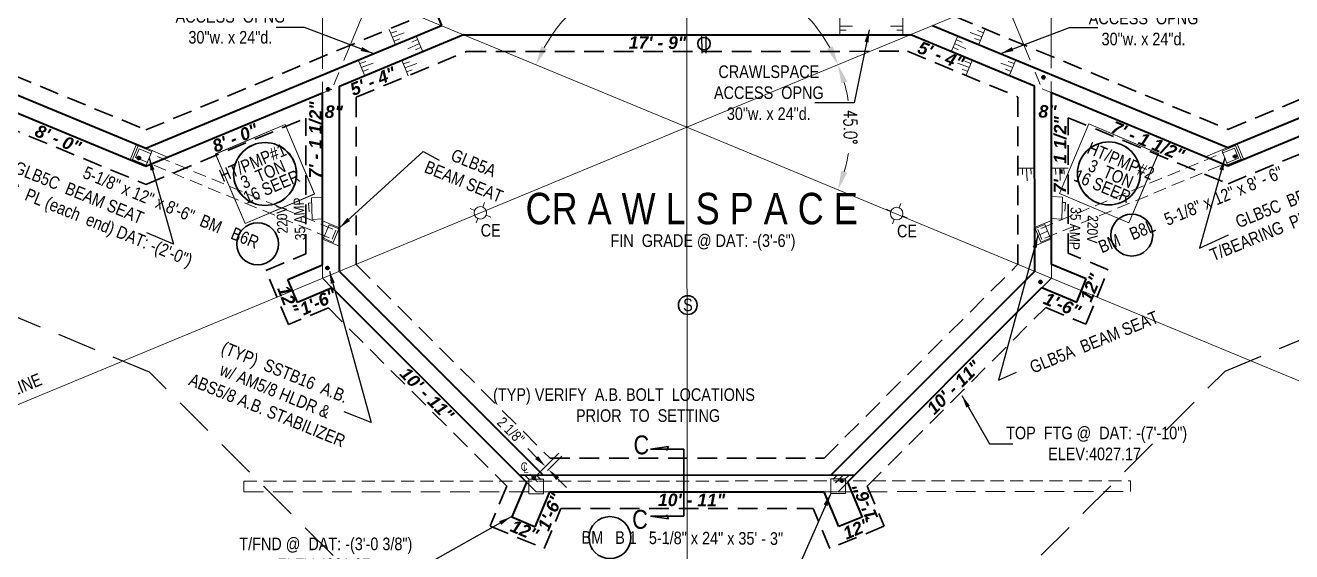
# Model space of a CAD drawing. Header units: inches. Extents: x 2775 to 28360, y 1488 to 9823.
# Drawn here: x 13053 to 13657, y 3454 to 3705 of the extents above; entities that cross this region are included whole.
import ezdxf

# ---------------------------------------------------------------- set-up
doc = ezdxf.new("R2010")
doc.units = ezdxf.units.IN
doc.header["$LTSCALE"] = 0.5
doc.header["$MEASUREMENT"] = 0
doc.header["$PDMODE"] = 1
doc.linetypes.add('CENTER', pattern=[2, 1.25, -0.25, 0.25, -0.25])
doc.linetypes.add('HIDDEN', pattern=[0.375, 0.25, -0.125])
doc.layers.get('Defpoints').update_dxf_attribs({"linetype": 'CONTINUOUS'})
for name, color, linetype, lineweight in [('BALCONY', 3, 'CONTINUOUS', 30), ('BEAMS TEXT', 3, 'CONTINUOUS', 20), ('CONCRETE', 7, 'CONTINUOUS', 30), ('ELEC', 6, 'CONTINUOUS', 20), ('FLOOR BEAMS', 3, 'HIDDEN', 20), ('FOOTING', 7, 'HIDDEN', 30), ('FOOTING TEXT', 7, 'CONTINUOUS', 9), ('FOUNDATION', 7, 'CONTINUOUS', 40), ('FOUNDATION TEXT', 7, 'CONTINUOUS', 9), ('GRID', 1, 'CENTER', 20), ('LAYOUT', 6, 'CONTINUOUS', 9), ('WALL FRAMING', 7, 'CONTINUOUS', 30)]:
    doc.layers.add(name, color=color, linetype=linetype, lineweight=lineweight)
doc.layers.add('ELECTRICAL', color=1, linetype='CONTINUOUS')
doc.layers.add('HVAC', color=7, linetype='CONTINUOUS')
doc.styles.add('ARCHENT', font='technical.ttf', dxfattribs={"height": 2})
doc.styles.add('ARCHENTLTD', font='technical.ttf', dxfattribs={"height": 6})
doc.styles.add('BEI', font='romans.shx', dxfattribs={"width": 0.75})
doc.dimstyles.new('ARCHENTLTD', dxfattribs={"dimtxt": 12, "dimasz": 6, "dimexe": 9, "dimexo": 3, "dimgap": 1, "dimtad": 0, "dimdec": 4, "dimzin": 1, "dimdsep": 46, "dimlunit": 4, "dimtxsty": 'ARCHENT', "dimcen": 6, "dimaunit": 1, "dimadec": 5, "dimazin": 0, "dimtfac": 1, "dimtdec": 4, "dimtofl": 0, "dimtmove": 0, "dimatfit": 3, "dimfxl": 1, "dimfrac": 2, "dimtolj": 1, "dimtzin": 0, "dimarcsym": 0})
doc.dimstyles.get("Standard").update_dxf_attribs({"dimscale": 50, "dimtxt": 0.18, "dimasz": 0.18, "dimexe": 0.18, "dimexo": 0.0625, "dimgap": 0.09, "dimtad": 0, "dimtoh": 1, "dimzin": 0, "dimdsep": 46, "dimtxsty": 'BEI', "dimcen": 0.09, "dimclrd": 256, "dimclre": 256, "dimclrt": 256, "dimadec": 1, "dimazin": 0, "dimtfac": 1, "dimtofl": 0, "dimtmove": 0, "dimatfit": 3, "dimfxl": 1, "dimtolj": 1, "dimtzin": 0, "dimlwd": -1, "dimlwe": -1, "dimarcsym": 0})

# ---------------------------------------------------------------- blocks, each defined once
blk = doc.blocks.new('*D34')
at = {"layer": 'Defpoints', "color": 0, "ltscale": 150}
for p in [(11336.37, 4496.83, -44590.32), (14529.7, 4138.22, -44590.32), (13445.87, 3646.64), (14529.7, 3176.79, -44590.32), (12016.73, 3096.26, -44590.32)]:
    blk.add_point(p, dxfattribs=at)
at = {"layer": 'LAYOUT', "ltscale": 150}
for start, end in [(9.28358, 15.90248), (344.15887, 350.77777)]:
    blk.add_arc((13368.56, 3656.77), 77.96, start, end, dxfattribs=at)
for points in [[(13442.13, 3677.64), (13444.96, 3678.63), (13440.58, 3686.63)], [(13444.98, 3635), (13442.15, 3635.98), (13440.61, 3626.99)]]:
    blk.add_solid(points, dxfattribs=at)
at = {"layer": 'LAYOUT', "color": 6, "ltscale": 150, "insert": (13446.53, 3656.82), "char_height": 6.25, "attachment_point": 5, "rotation": 270.03067, "style": 'BEI'}
blk.add_mtext('\\A1;45.0°', dxfattribs=at)
blk = doc.blocks.new('*D35')
at = {"layer": 'Defpoints', "color": 0, "ltscale": 150}
for p in [(13368.61, 4764.11, -44590.32), (14529.96, 4138.32, -44590.32), (13423.73, 3711.84), (12016.99, 3096.37, -44590.32), (13368.91, 2918.09, -44590.32)]:
    blk.add_point(p, dxfattribs=at)
at = {"layer": 'LAYOUT', "ltscale": 150}
for start, end in [(65.46387, 83.37048), (29.15928, 47.06589)]:
    blk.add_arc((13368.79, 3656.87), 77.72, start, end, dxfattribs=at)
for points in [[(13377.68, 3732.57), (13377.85, 3735.56), (13368.78, 3734.58)], [(13438.01, 3695.39), (13435.31, 3694.08), (13440.58, 3686.63)]]:
    blk.add_solid(points, dxfattribs=at)
at = {"layer": 'LAYOUT', "color": 6, "lineweight": 9, "ltscale": 150, "insert": (13411.95, 3721.5), "char_height": 6.25, "attachment_point": 5, "rotation": 326.26488, "style": 'BEI'}
blk.add_mtext('\\A1;67.5°', dxfattribs=at)
blk = doc.blocks.new('*D36')
at = {"layer": 'Defpoints', "color": 0, "ltscale": 150}
for p in [(13368.23, 4764.11, -44590.32), (12207.01, 4138.09, -44590.32), (13338.54, 3728.67), (14720.19, 3096.64, -44590.32), (13368.3, 2918.09, -44590.32)]:
    blk.add_point(p, dxfattribs=at)
at = {"layer": 'LAYOUT', "ltscale": 150}
for start, end in [(96.64098, 114.54758), (132.94557, 150.85217)]:
    blk.add_arc((13368.28, 3656.87), 77.72, start, end, dxfattribs=at)
for points in [[(13359.2, 3735.56), (13359.37, 3732.57), (13368.27, 3734.58)], [(13301.75, 3694.07), (13299.05, 3695.37), (13296.48, 3686.62)]]:
    blk.add_solid(points, dxfattribs=at)
at = {"layer": 'LAYOUT', "color": 6, "lineweight": 9, "ltscale": 150, "insert": (13325.1, 3721.49), "char_height": 6.25, "attachment_point": 5, "rotation": 33.74658, "style": 'BEI'}
blk.add_mtext('\\A1;67.5°', dxfattribs=at)

msp = doc.modelspace()

# ---------------------------------------------------------------- hatches: boundary and pattern name
at = {"layer": 'WALL FRAMING', "lineweight": 9, "ltscale": 150}
for points in [[(13538.40671, 3680.75819, -1), (13538.84922, 3680.31682, -1)], [(13197.03974, 3674.9437, -1), (13197.61419, 3674.69744, -1)], [(13630.28529, 3642.79699, 1), (13629.66029, 3642.79699, 1)], [(13630.28529, 3642.79699, 1), (13629.66029, 3642.79699, 1)], [(13107.41115, 3642.09145, 1), (13106.78615, 3642.09145, 1)], [(13197.30016, 3589.62113, 1), (13196.67516, 3589.62113, 1)], [(13537.47545, 3583.0031, 1), (13536.85045, 3583.0031, 1)], [(13295.4579, 3489.13936, 1), (13295.4567, 3489.76436, 1)], [(13442.36426, 3487.83452, -1), (13442.36428, 3488.45952, -1)]]:
    msp.add_hatch(color=256, dxfattribs=at).paths.add_polyline_path(points)

# ---------------------------------------------------------------- linework, layer by layer
at = {"layer": 'BALCONY', "color": 3, "linetype": 'HIDDEN', "lineweight": 25, "ltscale": 150}
for p, q in [((13112.18173, 3539.93876), (12856.2245, 3645.88082)), ((13625.21417, 3540.40329), (13745.03846, 3590.13643)), ((13477.94346, 3392.98859), (13625.21417, 3540.40329)), ((13259.38247, 3392.8818), (13112.18173, 3539.93876))]:
    msp.add_line(p, q, dxfattribs=at)
at = {"layer": 'BEAMS TEXT', "linetype": 'Continuous', "lineweight": 30, "ltscale": 75}
for centre in [(13580.71874, 3605.32224), (13163.72765, 3601.14393), (13331.77578, 3461.07577)]:
    msp.add_circle(centre, 10, dxfattribs=at)
at = {"layer": 'CONCRETE', "lineweight": 20, "ltscale": 1.5}
for p, q in [((13296.78333, 3499.26937), (13292.53862, 3503.50994)), ((13300.53501, 3494.53528), (13307.3889, 3501.39587)), ((13302.04779, 3493.02398), (13308.90168, 3499.88457)), ((13295.45753, 3489.45284), (13300.53501, 3494.53528)), ((13306.78554, 3489.27693), (13311.03026, 3485.03636))]:
    msp.add_line(p, q, dxfattribs=at)
for points in [[(13297.49009, 3499.97682), (13296.07657, 3498.56192), (13301.02805, 3495.0288)], [(13307.4923, 3489.98438), (13306.07878, 3488.56948), (13302.54083, 3493.5175)]]:
    msp.add_solid(points, dxfattribs=at)
at = {"layer": 'ELEC', "color": 1, "linetype": 'Continuous', "lineweight": 15, "ltscale": 25}
for p, q in [((13189.32821, 3620.65065), (13187.96809, 3620.59759)), ((13187.96809, 3620.59759), (13188.24379, 3616.47184)), ((13189.36031, 3620.66396), (13188.0002, 3620.61089)), ((13188.0002, 3620.61089), (13188.27589, 3616.48514)), ((13194.28229, 3623.46839), (13189.3536, 3623.15381)), ((13189.3536, 3623.15381), (13189.67579, 3612.70727)), ((13194.31439, 3623.48169), (13189.38571, 3623.16712)), ((13189.38571, 3623.16712), (13189.7079, 3612.72057)), ((13542.76488, 3623.70168), (13547.69398, 3623.3937)), ((13542.79698, 3623.71498), (13547.72608, 3623.407)), ((13547.69398, 3623.3937), (13547.38578, 3612.94674)), ((13547.72608, 3623.407), (13547.41788, 3612.96004)), ((13547.72273, 3620.89058), (13549.08291, 3620.83933)), ((13547.75483, 3620.90388), (13549.11502, 3620.85263)), ((13549.08291, 3620.83933), (13548.81274, 3616.71322)), ((13549.11502, 3620.85263), (13548.84484, 3616.72652)), ((13194.60448, 3613.02185), (13189.67579, 3612.70727)), ((13194.63658, 3613.03515), (13189.7079, 3612.72057)), ((13542.45668, 3613.25472), (13547.38578, 3612.94674)), ((13542.48878, 3613.26802), (13547.41788, 3612.96004))]:
    msp.add_line(p, q, dxfattribs=at)
at = {"layer": 'ELEC', "color": 3, "linetype": 'Continuous', "ltscale": 150}
for p, q in [((13271.10769, 3618.72388), (13271.96907, 3620.80765)), ((13469.72134, 3618.37111), (13470.58272, 3620.45489)), ((13267.19857, 3617.11153), (13265.03354, 3618.0065)), ((13267.96044, 3611.11038), (13268.81555, 3613.17897)), ((13274.98249, 3613.89383), (13272.7434, 3614.81942)), ((13465.81222, 3616.75876), (13463.64718, 3617.65374)), ((13466.57409, 3610.75762), (13467.4292, 3612.8262)), ((13473.59614, 3613.54107), (13471.35705, 3614.46666))]:
    msp.add_line(p, q, dxfattribs=at)
at = {"layer": 'ELEC', "color": 3, "linetype": 'Continuous', "ltscale": 7.5}
for centre in [(13269.96466, 3615.95017), (13468.5783, 3615.5974)]:
    msp.add_circle(centre, 3, dxfattribs=at)
at = {"layer": 'ELECTRICAL', "color": 1, "linetype": 'Continuous', "ltscale": 0.75}
for p, q in [((13375.74715, 3692.13049), (13375.65589, 3701.13259)), ((13377.74705, 3692.15076), (13377.65578, 3701.15286))]:
    msp.add_line(p, q, dxfattribs=at)
at = {"layer": 'ELECTRICAL', "color": 1, "linetype": 'Continuous', "lineweight": 30, "ltscale": 0.75}
msp.add_circle((13376.68386, 3696.6415), 2.98186, dxfattribs=at)
at = {"layer": 'ELECTRICAL', "color": 3, "linetype": 'Continuous', "lineweight": 30, "ltscale": 0.75}
msp.add_circle((13368.91757, 3571.94657), 4.47927, dxfattribs=at)
at = {"layer": 'FLOOR BEAMS', "ltscale": 50}
for p, q in [((13107.21008, 3646.42797), (13105.48952, 3642.26988)), ((13107.21008, 3646.42797), (13200.99364, 3607.61045)), ((13629.67938, 3646.79657), (13535.90444, 3607.95822)), ((13629.67874, 3646.79631), (13631.64061, 3642.0594)), ((13105.48909, 3642.27006), (13199.27309, 3603.45236)), ((13631.64438, 3642.06096), (13537.86631, 3603.22131)), ((13200.99766, 3607.62016), (13199.27309, 3603.45236)), ((13535.90444, 3607.95822), (13537.86631, 3603.22131)), ((13157.11725, 3487.95684), (13580.11572, 3488.16353)), ((13157.11975, 3482.83184), (13157.11725, 3487.95684)), ((13580.11822, 3483.03853), (13580.11572, 3488.16353))]:
    msp.add_line(p, q, dxfattribs=at)
at = {"layer": 'FLOOR BEAMS', "ltscale": 75}
for p, q in [((13157.11975, 3482.83184), (13296.61771, 3482.9)), ((13440.6177, 3482.97037), (13580.11822, 3483.03853))]:
    msp.add_line(p, q, dxfattribs=at)
at = {"layer": 'FOOTING', "ltscale": 75}
for p, q in [((13110.4457, 3655.49304), (13240.9468, 3709.57237)), ((13496.15207, 3709.69286), (13626.61623, 3655.7516)), ((13210.70057, 3671.05931), (13263.31608, 3692.86305)), ((13263.31608, 3692.86305), (13473.79543, 3692.96589)), ((13473.79543, 3692.96589), (13526.37092, 3671.22821)), ((13626.61341, 3655.7516), (13715.28168, 3692.55341)), ((13033.94773, 3687.05742), (13110.4378, 3655.49304)), ((13015.60094, 3668.66524), (13110.46497, 3629.51866)), ((13210.73953, 3591.30945), (13210.70057, 3671.05931)), ((13526.40989, 3591.48371), (13526.37092, 3671.22821)), ((13110.45707, 3629.51865), (13186.70542, 3661.11578)), ((13186.73702, 3596.44983), (13186.70542, 3661.11578)), ((13550.40735, 3596.68165), (13550.37578, 3661.30325)), ((13550.37578, 3661.30325), (13626.63108, 3629.775)), ((13626.6339, 3629.775), (13715.30242, 3666.57692)), ((13167.65848, 3588.48722), (13186.73702, 3596.44983)), ((13569.48917, 3588.74806), (13550.40735, 3596.68165)), ((13178.46011, 3562.64717), (13167.6551, 3588.47899)), ((13210.73868, 3591.31152), (13303.23816, 3498.90239)), ((13433.98161, 3498.96627), (13526.41074, 3591.48577)), ((13558.83464, 3562.89172), (13569.46999, 3588.79426)), ((13197.46824, 3570.64444), (13178.49574, 3562.63263)), ((13197.46824, 3570.64444), (13282.57334, 3485.62247)), ((13454.54705, 3485.59409), (13539.72538, 3570.8557)), ((13539.72538, 3570.8557), (13558.74461, 3562.85456)), ((13303.2361, 3498.90324), (13433.98368, 3498.96713)), ((13282.57334, 3485.62247), (13274.58008, 3466.64215)), ((13454.54705, 3485.59409), (13462.54917, 3466.60334)), ((13300.44524, 3455.83016), (13308.38474, 3474.90575)), ((13308.38474, 3474.90575), (13428.69912, 3474.96454)), ((13436.63787, 3455.90147), (13428.69912, 3474.96454)), ((13274.59465, 3466.60654), (13300.43701, 3455.82677)), ((13462.48924, 3466.45897), (13436.53735, 3455.94346))]:
    msp.add_line(p, q, dxfattribs=at)
at = {"layer": 'FOOTING', "lineweight": 9, "ltscale": 75}
for p, q in [((13226.47816, 3703.40512), (13229.51253, 3696.00292)), ((13510.80778, 3703.63081), (13507.76017, 3696.23406)), ((13227.30857, 3701.58241), (13230.12615, 3702.61257)), ((13227.99535, 3699.70402), (13233.63051, 3701.76435)), ((13228.68212, 3697.82563), (13231.4997, 3698.8558)), ((13239.34911, 3700.41833), (13242.41316, 3693.02838)), ((13509.28398, 3699.93244), (13503.65252, 3702.00285)), ((13508.59384, 3698.05528), (13505.77811, 3699.09049)), ((13509.97412, 3701.80959), (13507.15839, 3702.8448)), ((13232.48393, 3688.74598), (13235.51829, 3681.34379)), ((13233.31433, 3686.92327), (13236.13191, 3687.95344)), ((13234.00111, 3685.04488), (13239.63627, 3687.10522)), ((13503.25199, 3685.28407), (13497.62052, 3687.35449)), ((13503.94213, 3687.16123), (13501.1264, 3688.19644)), ((13504.77579, 3688.98245), (13501.72818, 3681.5857)), ((13234.68789, 3683.1665), (13237.50547, 3684.19667)), ((13502.56185, 3683.40692), (13499.74612, 3684.44213)), ((13526.54591, 3637.23647), (13534.54587, 3637.25781)), ((13528.54758, 3637.1648), (13528.67109, 3634.16734)), ((13530.54589, 3637.24714), (13530.7929, 3631.25223)), ((13532.54419, 3637.32948), (13532.6677, 3634.33202)), ((13542.38754, 3637.28191), (13550.3875, 3637.30325)), ((13544.38922, 3637.21024), (13544.51273, 3634.21278)), ((13546.38752, 3637.29258), (13546.63454, 3631.29767)), ((13548.38583, 3637.37492), (13548.50933, 3634.37746)), ((13291.17876, 3490.88324), (13293.29503, 3488.75688)), ((13299.92751, 3490.90162), (13291.92754, 3490.91865)), ((13293.5382, 3491.40132), (13297.22079, 3487.66278)), ((13296.75376, 3490.90838), (13298.87003, 3488.78202)), ((13440.30303, 3490.93176), (13438.18745, 3488.80471)), ((13443.13102, 3490.93675), (13439.44965, 3487.19702)), ((13445.87804, 3490.90843), (13443.76246, 3488.78139))]:
    msp.add_line(p, q, dxfattribs=at)
at = {"layer": 'FOOTING TEXT', "linetype": 'Continuous', "lineweight": 30, "ltscale": 25}
for p, q in [((13351.07852, 3503.26685), (13359.72522, 3504.54398)), ((13359.72522, 3504.54398), (13358.69668, 3502.57052)), ((13351.07852, 3503.26685), (13367.08156, 3503.26956)), ((13367.08697, 3471.26653), (13367.08156, 3503.26956)), ((13367.08697, 3471.26653), (13351.08394, 3471.26382)), ((13351.09028, 3471.25114), (13359.73842, 3469.98379)), ((13359.73842, 3469.98379), (13358.70765, 3471.95609))]:
    msp.add_line(p, q, dxfattribs=at)
at = {"layer": 'FOUNDATION', "ltscale": 50}
for p, q in [((13192.96807, 3846.18798), (13251.40117, 3705.24494)), ((13194.73962, 3591.12099), (13194.69957, 3673.08824)), ((13202.74115, 3587.99304), (13202.69795, 3676.40275)), ((13534.41151, 3588.17512), (13534.36831, 3676.57846)), ((13542.40996, 3591.3428), (13542.36993, 3673.27014))]:
    msp.add_line(p, q, dxfattribs=at)
at = {"layer": 'FOUNDATION', "ltscale": 75}
for p, q in [((13110.44817, 3646.83437), (13251.40117, 3705.24494)), ((13485.7133, 3705.35202), (13626.62071, 3647.09293)), ((13202.69795, 3676.40275), (13261.85555, 3700.91751)), ((13261.8784, 3700.8624), (13475.2033, 3700.88372)), ((13475.25879, 3701.01768), (13534.36831, 3676.57846)), ((13027.83404, 3680.92591), (13110.44817, 3646.83437)), ((13626.62071, 3647.09293), (13715.28898, 3683.89474)), ((13021.71462, 3674.79675), (13110.4546, 3638.17733)), ((13110.4546, 3638.17733), (13194.69957, 3673.08824)), ((13542.36993, 3673.27014), (13626.6266, 3638.43367)), ((13626.6266, 3638.43367), (13715.29512, 3675.23559)), ((13202.74115, 3587.99304), (13299.92751, 3490.90162)), ((13437.30008, 3490.96874), (13534.41151, 3588.17512)), ((13199.31452, 3580.10815), (13292.03524, 3487.478)), ((13445.08653, 3487.44356), (13537.86829, 3580.31604)), ((13288.6138, 3490.89609), (13448.61379, 3490.97427)), ((13303.04808, 3482.90315), (13434.03245, 3482.96715))]:
    msp.add_line(p, q, dxfattribs=at)
at = {"layer": 'FOUNDATION', "lineweight": 9, "ltscale": 75}
for p, q in [((13441.49179, 3708.97779), (13441.48714, 3700.9778)), ((13441.48947, 3704.97779), (13447.47769, 3704.97936)), ((13471.49929, 3704.99719), (13465.6554, 3705.01179)), ((13471.49179, 3708.99718), (13471.50678, 3700.9972)), ((13240.04456, 3698.53998), (13237.31962, 3697.28511)), ((13441.4113, 3702.97932), (13444.46149, 3702.98327)), ((13471.58004, 3702.99882), (13468.57825, 3703.01442)), ((13497.72795, 3700.38846), (13494.66219, 3692.99922)), ((13497.03207, 3698.51027), (13499.75672, 3697.25478)), ((13240.88114, 3696.72335), (13235.43125, 3694.21361)), ((13241.71772, 3694.90672), (13238.99277, 3693.65186)), ((13495.35807, 3694.87741), (13498.08272, 3693.62191)), ((13496.19507, 3696.69384), (13501.64437, 3694.18284)), ((13211.62266, 3688.96215), (13214.66856, 3681.5647)), ((13212.4559, 3687.14074), (13215.27187, 3688.1753)), ((13213.14561, 3685.26342), (13218.77755, 3687.33254)), ((13523.92795, 3685.2275), (13518.29649, 3687.29792)), ((13524.61809, 3687.10466), (13521.80236, 3688.13986)), ((13525.45176, 3688.92588), (13522.40415, 3681.52913)), ((13213.83531, 3683.38611), (13216.65128, 3684.42067)), ((13523.23781, 3683.35035), (13520.42208, 3684.38556)), ((13535.96167, 3605.20485), (13540.577, 3607.12809)), ((13300.08096, 3488.9681), (13293.08096, 3488.96126)), ((13293.08096, 3488.96126), (13293.0878, 3481.96127)), ((13300.0878, 3481.96811), (13300.08096, 3488.9681)), ((13437.08575, 3489.03505), (13444.08575, 3489.03505)), ((13437.08575, 3482.03505), (13437.08575, 3489.03505)), ((13444.08575, 3489.03505), (13444.08575, 3482.03505)), ((13293.0878, 3481.96127), (13300.0878, 3481.96811)), ((13444.08575, 3482.03505), (13437.08575, 3482.03505))]:
    msp.add_line(p, q, dxfattribs=at)
at = {"layer": 'FOUNDATION', "color": 7, "lineweight": 9, "ltscale": 75}
for p, q in [((13634.01547, 3641.50043), (13630.94873, 3648.88928)), ((13102.93662, 3641.27971), (13106.00096, 3648.66956)), ((13104.05133, 3641.35723), (13106.73263, 3647.82335)), ((13113.17236, 3645.14234), (13106.73263, 3647.82335)), ((13110.32956, 3646.87462), (13120.77967, 3642.54129)), ((13110.49107, 3638.67621), (13113.17236, 3645.14234)), ((13626.62071, 3647.09293), (13616.17201, 3642.75619)), ((13623.77847, 3645.35972), (13630.21733, 3648.04283)), ((13626.46187, 3638.89447), (13623.77847, 3645.35972)), ((13632.90073, 3641.57758), (13630.21733, 3648.04283)), ((13110.49107, 3638.67621), (13104.05133, 3641.35723)), ((13626.46187, 3638.89447), (13632.90073, 3641.57758)), ((13202.72882, 3608.78746), (13194.72936, 3612.11783)), ((13195.21313, 3603.79241), (13197.89443, 3610.25853)), ((13202.51038, 3608.33681), (13197.89443, 3610.25853)), ((13199.82908, 3601.87068), (13202.51038, 3608.33681)), ((13534.40139, 3608.88807), (13542.39976, 3612.22103)), ((13534.61997, 3608.43748), (13539.2353, 3610.36071)), ((13537.30338, 3601.97223), (13534.61997, 3608.43748)), ((13541.9187, 3603.89546), (13539.2353, 3610.36071)), ((13202.72741, 3600.12244), (13194.72795, 3603.4528)), ((13199.82908, 3601.87068), (13195.21313, 3603.79241)), ((13534.40562, 3600.22305), (13542.40399, 3603.55601)), ((13537.30338, 3601.97223), (13541.9187, 3603.89546))]:
    msp.add_line(p, q, dxfattribs=at)
at = {"layer": 'FOUNDATION', "ltscale": 1.5}
for p, q in [((13178.12255, 3584.1857), (13194.73962, 3591.12099)), ((13559.03094, 3584.43235), (13542.40996, 3591.3428)), ((13182.7534, 3573.11463), (13178.12255, 3584.1857)), ((13554.47273, 3573.33077), (13559.03094, 3584.43235)), ((13199.31452, 3580.10815), (13182.7534, 3573.11463)), ((13537.86829, 3580.31604), (13554.47273, 3573.33077)), ((13292.03524, 3487.478), (13285.05791, 3470.91005)), ((13445.08653, 3487.44356), (13452.07049, 3470.86915)), ((13296.1335, 3466.29003), (13303.04808, 3482.90315)), ((13440.94752, 3466.36221), (13434.03245, 3482.96715)), ((13285.05791, 3470.91005), (13296.1335, 3466.29003)), ((13452.07049, 3470.86915), (13440.94752, 3466.36221))]:
    msp.add_line(p, q, dxfattribs=at)
at = {"layer": 'FOUNDATION', "lineweight": 50, "ltscale": 1.5}
for centre in [(13538.62796, 3680.5375), (13197.33682, 3674.82074), (13629.97279, 3642.79699), (13107.09865, 3642.09145), (13197.00147, 3589.64383), (13537.18095, 3582.9723), (13295.45753, 3489.45284), (13442.39611, 3488.15603)]:
    msp.add_circle(centre, 0.5, dxfattribs=at)
at = {"layer": 'GRID', "ltscale": 50}
for p, q in [((13235.85332, 3763.63595), (13199.13839, 3674.93227)), ((13501.10456, 3763.7769), (13537.90287, 3675.11708)), ((13194.74277, 3584.67543), (13194.67241, 3728.67138)), ((13542.37409, 3584.89117), (13542.30373, 3728.88712)), ((13110.4546, 3638.17733), (13021.71505, 3674.7978)), ((13199.13839, 3674.93227), (13110.4546, 3638.17733)), ((13537.90287, 3675.11708), (13626.62662, 3638.43368)), ((13626.6266, 3638.43367), (13715.29436, 3675.23527)), ((13296.61771, 3482.9), (13194.74277, 3584.67543)), ((13440.61777, 3482.97512), (13542.39313, 3584.8453)), ((13296.61771, 3482.9), (13440.61777, 3482.97512))]:
    msp.add_line(p, q, dxfattribs=at)
at = {"layer": 'HVAC', "color": 7, "linetype": 'Continuous', "lineweight": 9}
for p, q in [((13176.78078, 3658.0581), (13143.6426, 3643.99178)), ((13176.81288, 3658.0714), (13143.67471, 3644.00508)), ((13190.8471, 3624.91993), (13176.78078, 3658.0581)), ((13190.8792, 3624.93323), (13176.81288, 3658.0714)), ((13546.19866, 3625.16084), (13560.22004, 3658.31805)), ((13546.23076, 3625.17414), (13560.25214, 3658.33136)), ((13560.22004, 3658.31805), (13593.37725, 3644.29668)), ((13560.25214, 3658.33136), (13593.40936, 3644.30998)), ((13143.6426, 3643.99178), (13157.70892, 3610.85361)), ((13143.67471, 3644.00508), (13157.74103, 3610.86691)), ((13593.37725, 3644.29668), (13579.35588, 3611.13946)), ((13593.40936, 3644.30998), (13579.38798, 3611.15276)), ((13157.70892, 3610.85361), (13190.8471, 3624.91993)), ((13157.74103, 3610.86691), (13190.8792, 3624.93323)), ((13579.35588, 3611.13946), (13546.19866, 3625.16084)), ((13579.38798, 3611.15276), (13546.23076, 3625.17414))]:
    msp.add_line(p, q, dxfattribs=at)
at = {"layer": 'HVAC', "color": 1, "linetype": 'Continuous', "lineweight": 30}
for centre in [(13167.24485, 3634.45585), (13167.27695, 3634.46916), (13569.78796, 3634.72876), (13569.82006, 3634.74206)]:
    msp.add_circle(centre, 15, dxfattribs=at)
at = {"layer": 'LAYOUT', "color": 6, "linetype": 'Continuous', "ltscale": 150}
msp.add_line((13368.60734, 2917.96594), (13368.47871, 4204.72337), dxfattribs=at)
at = {"layer": 'LAYOUT', "color": 6, "ltscale": 150}
for p, q in [((14529.67036, 4137.94248), (13368.50138, 3656.7467)), ((13368.53349, 3656.76001), (12975.24861, 3819.59221)), ((13368.50138, 3656.7467), (12016.33977, 3096.40237)), ((14529.67036, 3176.01313), (13368.53349, 3656.76001))]:
    msp.add_line(p, q, dxfattribs=at)
at = {"layer": 'WALL FRAMING', "color": 9, "linetype": 'Continuous', "lineweight": 5, "ltscale": 150}
for centre in [(13538.62796, 3680.5375), (13629.97279, 3642.79699), (13629.97279, 3642.79699), (13107.09865, 3642.09145)]:
    msp.add_circle(centre, 0.3125, dxfattribs=at)

# ---------------------------------------------------------------- texts
at = {"layer": 'BEAMS TEXT', "linetype": 'Continuous', "lineweight": 9, "char_height": 6, "attachment_point": 5, "style": 'ARCHENTLTD'}
for s, insert, rotation in [('5-1/8" x 12" x 8\'-6"  BM   B6R \\P\\P  ', (13118.63562, 3609.2522), 337.6375), ('BM   B8L   5-1/8" x 12" x 8\' - 6" \\P\\P  ', (13612.60811, 3608.22469), 22.6375), ('BM   B 1   5-1/8" x 24" x 35\' - 3" \\P\\P  ', (13366.27666, 3450.85854), 359.6375)]:
    msp.add_mtext(s, dxfattribs=dict(at, insert=insert, rotation=rotation))
at = {"layer": 'CONCRETE', "lineweight": 20, "ltscale": 1.5, "insert": (13284.51916, 3512.08824), "char_height": 5, "attachment_point": 5, "rotation": 315.02799694, "style": 'ARCHENT'}
msp.add_mtext('2 1/8"', dxfattribs=at)
at = {"layer": 'ELEC', "color": 1, "linetype": 'Continuous', "lineweight": 20, "char_height": 5, "width": 34.25, "attachment_point": 5, "style": 'ARCHENT'}
for insert, rotation in [((13179.56117, 3612.88894), 92.41467722), ((13557.82026, 3608.30963), 267.66203528)]:
    msp.add_mtext('220V\\P35 AMP', dxfattribs=dict(at, insert=insert, rotation=rotation))
at = {"layer": 'ELECTRICAL', "color": 3, "linetype": 'Continuous', "ltscale": 0.375, "char_height": 6, "attachment_point": 1, "style": 'ARCHENT'}
for s, insert, width in [('CE', (13270.12921, 3610.60539), 7), ('CE', (13468.74286, 3610.25263), 7), ('S', (13366.71314, 3575.05119), 6.875)]:
    msp.add_mtext(s, dxfattribs=dict(at, insert=insert, width=width))
at = {"layer": 'FOOTING TEXT', "ltscale": 50, "char_height": 6, "attachment_point": 5, "style": 'ARCHENT'}
for s, insert, rotation in [(' GLB5C  BEAM SEAT\\PT/BEARING  PL (each  end) DAT: -(2\'-0")', (13075.36261, 3620.50353), 337.84315861), (' GLB5A\\PBEAM SEAT', (13263.97326, 3635.41276), 337.84315847), (' GLB5C  BEAM SEAT\\PT/BEARING  PL @ DAT: -(2\'-0")', (13662.35811, 3617.8542), 22.15219361), (' GLB5A  BEAM SEAT', (13561.85699, 3553.92159), 22.15219353), (' (TYP)  SSTB16  A.B.\\Pw/ AM5/8 HLDR &\\PABS5/8 A.B. STABILIZER', (13172.02254, 3531.02079), 337.84315847)]:
    msp.add_mtext(s, dxfattribs=dict(at, insert=insert, rotation=rotation))
for s, insert in [('\\P(TYP) VERIFY  A.B. BOLT  LOCATIONS\\P            PRIOR  TO  SETTING', (13338.50425, 3529.22733)), (' TOP  FTG @  DAT: -(7\'-10") \\PELEV:4027.17', (13563.0071, 3505.94649))]:
    msp.add_mtext(s, dxfattribs=dict(at, insert=insert))
at = {"layer": 'FOUNDATION TEXT', "ltscale": 50, "char_height": 6, "attachment_point": 5, "style": 'ARCHENT'}
for s, insert, rotation in [('CRAWLSPACE\\PACCESS  OPNG\\P30"w. x 24"d.', (13150.72804, 3709.61265), 359.98675423), (' T/FND @  DAT: -(3\'-0 3/8") \\PELEV:4031.97', (13195.2929, 3453.03644), 359.9875)]:
    msp.add_mtext(s, dxfattribs=dict(at, insert=insert, rotation=rotation))
at = {"layer": 'FOUNDATION TEXT', "ltscale": 50, "attachment_point": 5, "style": 'ARCHENT'}
for s, insert, char_height in [('CRAWLSPACE\\PACCESS  OPNG\\P30"w. x 24"d.', (13586.35115, 3708.79228), 6), ('CRAWLSPACE\\PACCESS  OPNG\\P30"w. x 24"d.', (13407.58437, 3673.19299), 6), ('CR A W L S P A C E', (13370.78319, 3617.87282), 15), ('FIN  GRADE @ DAT: -(3\'-6")', (13376.17648, 3601.7989), 6)]:
    msp.add_mtext(s, dxfattribs=dict(at, insert=insert, char_height=char_height))
at = {"layer": 'FOUNDATION TEXT', "color": 1, "lineweight": 20, "ltscale": 75, "char_height": 6, "attachment_point": 1, "style": 'ARCHENTLTD'}
for s, insert, rotation in [('{\\fArial|b1|i1|c0|p34;17\' - 9"}', (13340.7853, 3700.17821), 359.78559028), ('{\\fArial|b1|i1|c0|p34;8"}', (13195.8344, 3667.23867), 358.53636907), ('{\\fArial|b1|i1|c0|p34;8"}', (13536.30858, 3667.38264), 358.53636907), ('{\\fArial|b1|i1|c0|p34;12"}', (13555.82736, 3575.29053), 67.28559028), ('{\\fArial|b1|i1|c0|p34;12"}', (13178.53937, 3582.00701), 291.48795056), ('{\\fArial|b1|i1|c0|p34;1\'-6"}', (13183.13588, 3572.34212), 25.07989766), ('{\\fArial|b1|i1|c0|p34;1\'-6"}', (13540.3793, 3578.28893), 337.28559028), ('{\\fArial|b1|i1|c0|p34;10\' - 11"}', (13482.29979, 3523.51171), 44.78559028), ('{\\fArial|b1|i1|c0|p34;10\' - 11"}', (13235.3076, 3542.96988), 314.78559028), ('{\\fArial|b1|i1|c0|p34;1\'-6"}', (13297.05009, 3466.18069), 67.28559028), ('{\\fArial|b1|i1|c0|p34;10\' - 11"}', (13354.71827, 3482.09335), 359.78559028), ('{\\fArial|b1|i1|c0|p34;1\'-6"}', (13454.36819, 3468.45118), 113.54688182), ('{\\fArial|b1|i1|c0|p34;12"}', (13286.0466, 3469.80629), 337.28559028), ('{\\fArial|b1|i1|c0|p34;12"}', (13442.24254, 3465.499), 23.11969414)]:
    msp.add_mtext(s, dxfattribs=dict(at, insert=insert, rotation=rotation))
at = {"layer": 'FOUNDATION TEXT', "color": 1, "lineweight": 20, "ltscale": 75, "char_height": 6, "width": 48.625, "attachment_point": 1, "style": 'ARCHENTLTD'}
for s, insert, rotation in [('{\\fArial|b1|i1|c0|p34;5\' - 4"}', (13480.19061, 3698.04694), 338.20911453), ('{\\fArial|b1|i1|c0|p34;5\' - 4"}', (13207.0687, 3677.15175), 22.59132528), ('{\\fArial|b1|i1|c0|p34;7\' - 1 1/2"}', (13188.15097, 3632.35374), 89.66272111), ('{\\fArial|b1|i1|c0|p34;7\' - 1 1/2"}', (13543.40593, 3625.29892), 89.66272111), ('{\\fArial|b1|i1|c0|p34;8\' - 0"}', (13059.20866, 3658.33244), 337.28559028), ('{\\fArial|b1|i1|c0|p34;8\' - 0"}', (13141.35512, 3650.11491), 22.59132528), ('{\\fArial|b1|i1|c0|p34;7\' - 1 1/2"}', (13572.68311, 3659.94841), 337.28559028)]:
    msp.add_mtext(s, dxfattribs=dict(at, insert=insert, rotation=rotation))
at = {"layer": 'FOUNDATION TEXT', "lineweight": 30, "ltscale": 50, "attachment_point": 5, "style": 'ARCHENT'}
for s, insert, char_height, rotation in [('C', (13346.765, 3505.21851), 9, 0.01938999), ('C', (13290.87781, 3494.90988), 4, 0.01938999), ('L', (13291.80763, 3493.8115), 4, 0.01939), ('C', (13346.12373, 3469.72495), 9, 0.01938999)]:
    msp.add_mtext(s, dxfattribs=dict(at, insert=insert, char_height=char_height, rotation=rotation))
at = {"layer": 'HVAC', "color": 1, "linetype": 'Continuous', "lineweight": 20, "char_height": 6, "style": 'ARCHENT'}
for s, insert, width, attachment_point, rotation in [('HT/PMP#2', (13592.18917, 3636.9685), 34.1875, 3, 337.07768722), ('HT/PMP#1', (13144.72774, 3636.04797), 34.1875, 1, 23), ('3  TON', (13154.91358, 3632.7798), 34.1875, 1, 23), ('3  TON', (13582.15359, 3633.08273), 34.1875, 3, 337.07768733), ('16 SEER', (13156.14075, 3625.64238), 34.25, 1, 23), ('16 SEER', (13580.9361, 3625.94365), 34.25, 3, 337.07768722)]:
    msp.add_mtext(s, dxfattribs=dict(at, insert=insert, width=width, attachment_point=attachment_point, rotation=rotation))
at = {"layer": 'LAYOUT', "ltscale": 50, "insert": (13037.83618, 3527.72977), "char_height": 6, "attachment_point": 5, "rotation": 22.15219353, "style": 'ARCHENT'}
msp.add_mtext(' LAYOUT  LINE', dxfattribs=at)

# ---------------------------------------------------------------- dimensions: what is measured, and where the dimension line sits
at = {"layer": 'LAYOUT', "color": 6, "lineweight": 9, "ltscale": 150}
for base, line1, line2, picture, middle in [((13423.72935, 3711.83768), ((13368.91165, 2918.08615, -44590.39094), (13368.61097, 4764.10823, -44590.39094)), ((14529.96029, 4138.32456, -44590.39094), (12016.98849, 3096.36778, -44590.39094)), '*D35', (13411.95168, 3721.49793, -0.0698)), ((13338.53668, 3728.66929), ((13368.303, 2918.08609, -44590.39094), (13368.23463, 4764.10819, -44590.39094)), ((12207.01044, 4138.09235, -44590.39094), (14720.19049, 3096.63799, -44590.39094)), '*D36', (13325.10235, 3721.48925, -0.0698))]:
    dim = msp.add_angular_dim_2l(base=base, line1=line1, line2=line2, dimstyle='Standard', override={"dimtxt": 0.125, "dimclrd": 256, "dimclre": 256, "dimclrt": 6}, dxfattribs=at)
    dim.commit()
    dim.dimension.update_dxf_attribs({"geometry": picture, "text_midpoint": middle})
at = {"layer": 'LAYOUT', "color": 6, "ltscale": 150}
dim = msp.add_angular_dim_2l(base=(13445.86589, 3646.64354), line1=((14529.70246, 4138.21765, -44590.39094), (12016.73067, 3096.26087, -44590.39094)), line2=((14529.70246, 3176.78592, -44590.39094), (11336.37403, 4496.83476, -44590.39094)), dimstyle='Standard', override={"dimtxt": 0.125, "dimclrd": 256, "dimclre": 256, "dimclrt": 6}, dxfattribs=at)
dim.commit()
dim.dimension.update_dxf_attribs({"geometry": '*D34', "text_midpoint": (13446.52682, 3656.81537, -0.0698)})

# ---------------------------------------------------------------- leaders
at = {"layer": 'FOOTING TEXT', "ltscale": 10}
for points in [[(13202.72882, 3608.78746), (13242.70166, 3645.20018), (13250.328, 3641.04369)], [(13111.94562, 3642.14791), (13123.57444, 3601.06414), (13110.89202, 3606.33429)], [(13625.12017, 3642.1271), (13613.03801, 3599.06437), (13626.89036, 3605.50214)], [(13535.99107, 3605.13402), (13517.12218, 3536.08989), (13525.77449, 3539.96545)], [(13197.97198, 3588.19479), (13217.92304, 3515.90806), (13204.93368, 3521.11705)], [(13499.65733, 3528.80124), (13512.88308, 3505.72879), (13523.99594, 3505.72879)], [(13437.08575, 3482.03505), (13417.89381, 3438.27523), (13430.48216, 3438.27523)]]:
    msp.add_leader(points, dimstyle='ARCHENTLTD', override={"dimgap": 1, "dimtad": 0}, dxfattribs=at)
at = {"layer": 'FOUNDATION TEXT', "ltscale": 10}
for points in [[(13218.8213, 3691.93254), (13186.12288, 3704.35971), (13172.53128, 3704.36285)], [(13455.45107, 3703.25298), (13448.29987, 3668.41378), (13429.60912, 3668.41378)], [(13518.2538, 3691.89793), (13550.9551, 3704.31754), (13564.54669, 3704.31754)], [(13284.68589, 3471.00708), (13245.64088, 3449.09008), (13234.71571, 3449.09246)]]:
    msp.add_leader(points, dimstyle='ARCHENTLTD', override={"dimgap": 1, "dimtad": 0}, dxfattribs=at)

doc.saveas('drawing.dxf')
